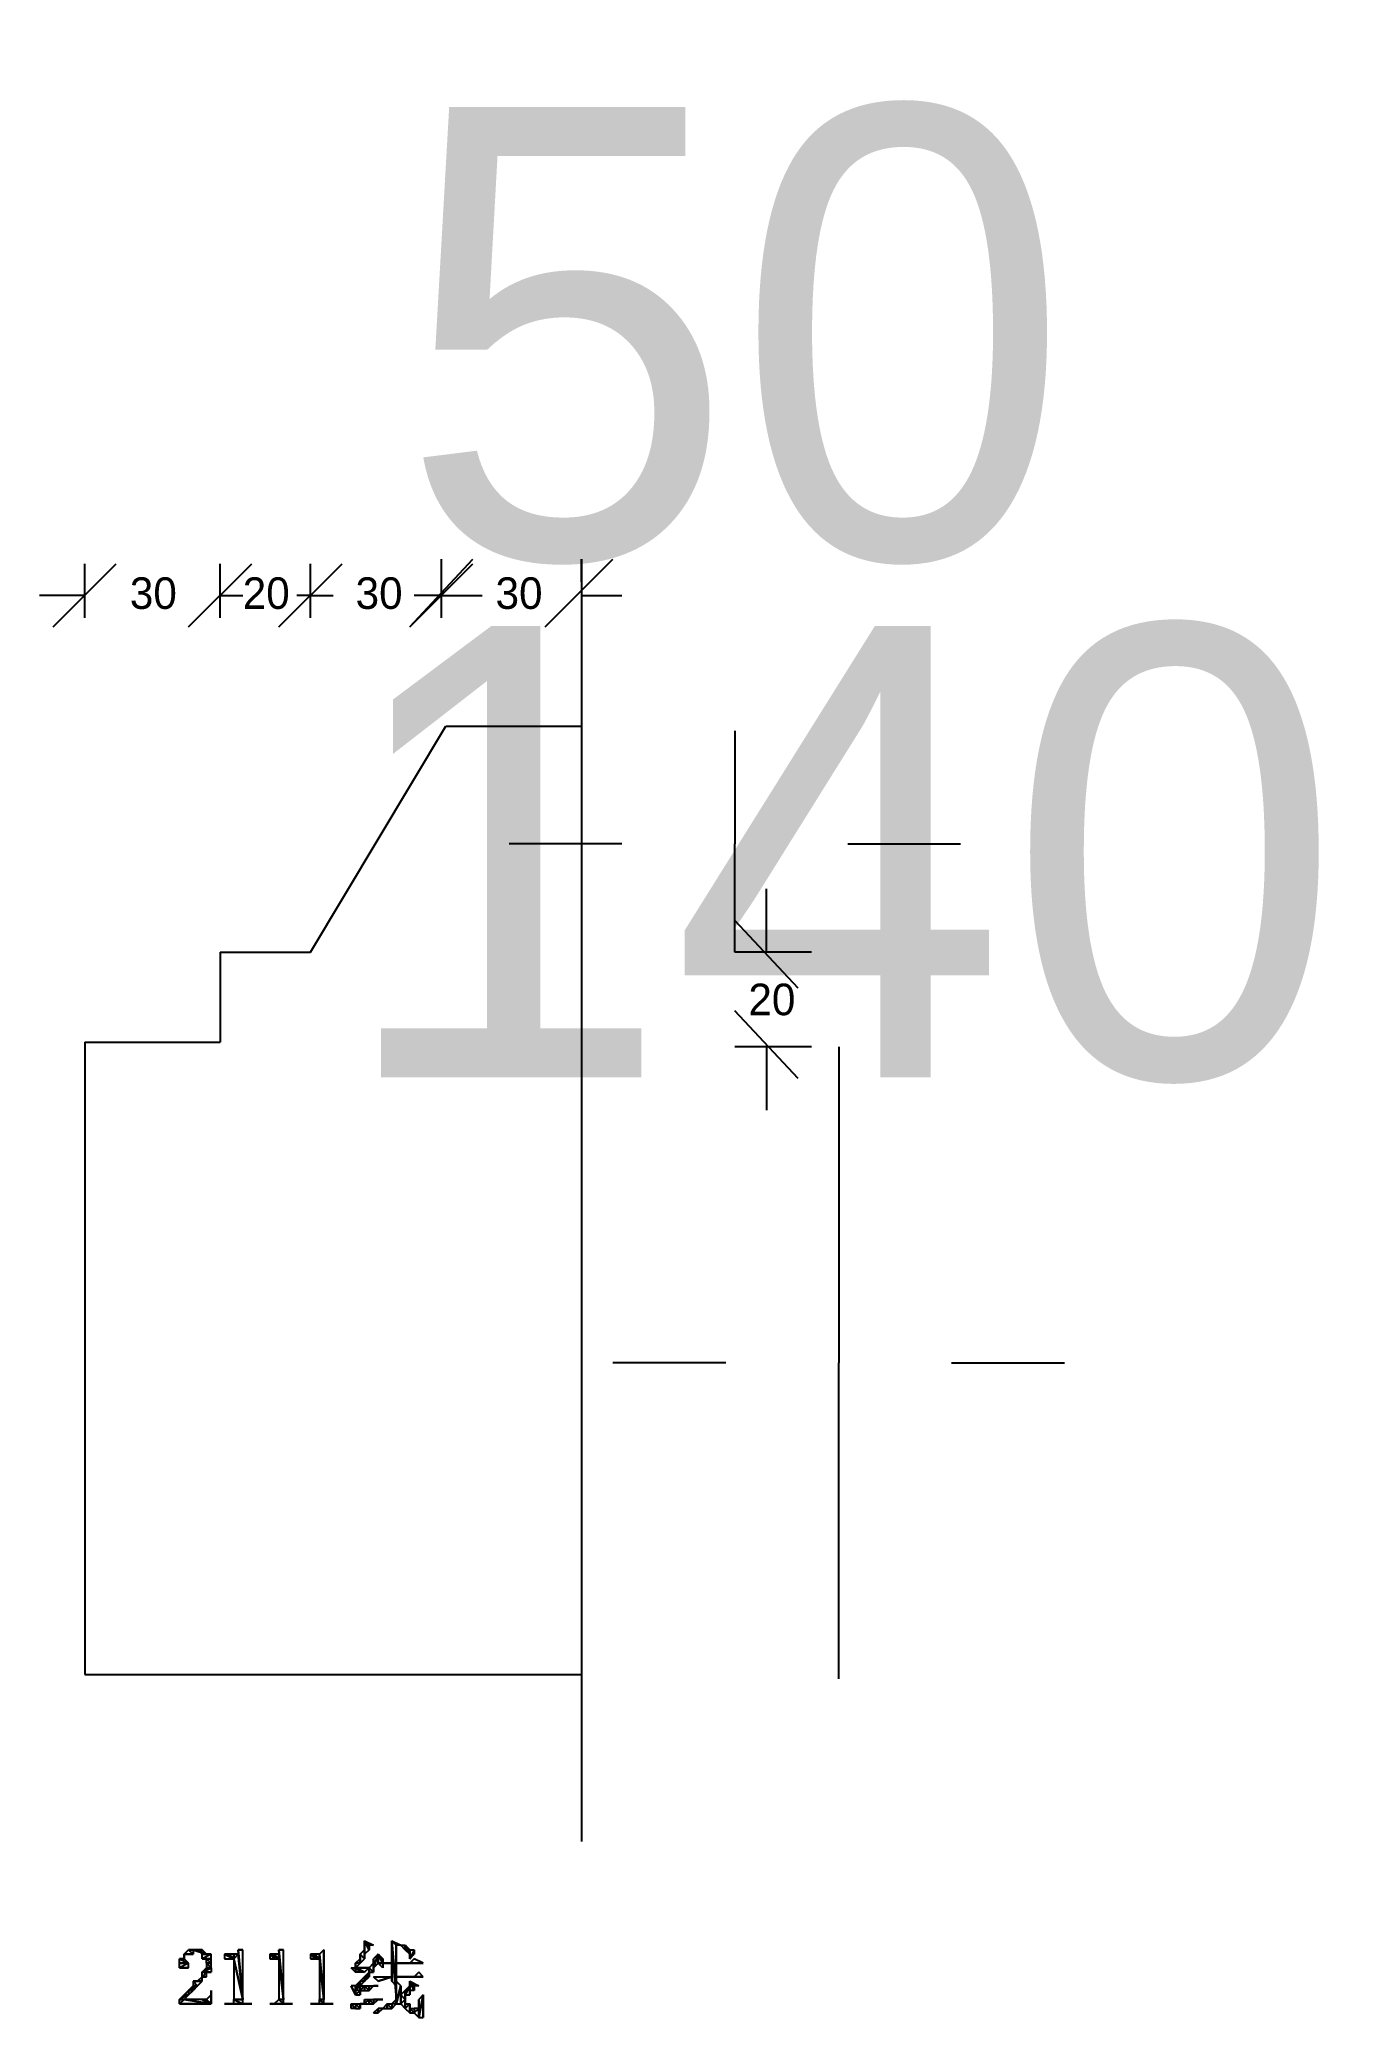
# Model space of a CAD drawing. Header units: metres. Extents: x 5.52 to 8.43, y 4.93 to 9.31.
import ezdxf

# ---------------------------------------------------------------- set-up
doc = ezdxf.new("R2010")
doc.units = ezdxf.units.M
doc.dimstyles.get("Standard").update_dxf_attribs({"dimtxt": 2.5, "dimasz": 2.5, "dimexe": 1.25, "dimexo": 0.625, "dimtad": 1, "dimcen": 2.5, "dimazin": 3, "dimtfac": 1, "dimtmove": 0, "dimatfit": 3})

# ---------------------------------------------------------------- blocks, each defined once
blk = doc.blocks.new('*D1')
for p, q in [((7.06, 7.78), (7.06, 7.53)), ((6.81, 7.53), (6.56, 7.53)), ((7.06, 7.29), (7.06, 7.53)), ((7.06, 7.53), (7.06, 7.53)), ((7.31, 7.53), (7.56, 7.53))]:
    blk.add_line(p, q)
at = {"layer": 'Defpoints'}
for p in [(7.06, 7.78), (7.06, 7.53), (7.06, 7.29)]:
    blk.add_point(p, dxfattribs=at)
at = {"insert": (7.06, 8.655), "char_height": 1, "attachment_point": 5}
blk.add_mtext('50', dxfattribs=at)
blk = doc.blocks.new('*D2')
for p, q in [((7.29, 7.08), (7.29, 6.38)), ((7.04, 6.38), (6.79, 6.38)), ((7.29, 5.68), (7.29, 6.38)), ((7.29, 6.38), (7.29, 6.38)), ((7.54, 6.38), (7.79, 6.38))]:
    blk.add_line(p, q)
at = {"layer": 'Defpoints'}
for p in [(7.29, 7.08), (7.29, 6.38), (7.29, 5.68)]:
    blk.add_point(p, dxfattribs=at)
at = {"insert": (7.29, 7.505), "char_height": 1, "attachment_point": 5}
blk.add_mtext('140', dxfattribs=at)

msp = doc.modelspace()

# ---------------------------------------------------------------- linework, layer by layer
for p, q in [((5.55, 8.01), (5.69, 8.15)), ((5.62, 8.03), (5.62, 8.15)), ((5.85, 8.01), (5.99, 8.15)), ((5.85, 8.01), (5.99, 8.15)), ((5.92, 8.03), (5.92, 8.15)), ((5.92, 8.03), (5.92, 8.15)), ((6.05, 8.01), (6.19, 8.15)), ((6.05, 8.01), (6.19, 8.15)), ((6.12, 8.03), (6.12, 8.15)), ((6.12, 8.03), (6.12, 8.15)), ((6.34, 8.01), (6.48, 8.16)), ((6.34, 8.01), (6.48, 8.15)), ((6.41, 8.11), (6.41, 8.16)), ((6.41, 8.03), (6.41, 8.15)), ((6.64, 8.01), (6.79, 8.16)), ((6.72, 8.16), (6.72, 5.32)), ((6.72, 8.11), (6.72, 8.16)), ((5.62, 8.08), (5.52, 8.08)), ((5.92, 8.08), (5.97, 8.08)), ((6.12, 8.08), (6.09, 8.08)), ((6.12, 8.08), (6.17, 8.08)), ((6.41, 8.08), (6.35, 8.08)), ((6.41, 8.08), (6.5, 8.08)), ((6.72, 8.08), (6.81, 8.08)), ((6.12, 7.29), (6.42, 7.79)), ((6.42, 7.79), (6.72, 7.79)), ((7.13, 7.29), (7.13, 7.43)), ((7.2, 7.21), (7.06, 7.36)), ((5.92, 7.29), (6.12, 7.29)), ((5.92, 7.29), (5.92, 7.09)), ((7.23, 7.29), (7.06, 7.29)), ((7.2, 7.01), (7.06, 7.16)), ((5.62, 7.09), (5.92, 7.09)), ((5.62, 7.09), (5.62, 5.69)), ((7.23, 7.08), (7.06, 7.08)), ((7.13, 7.08), (7.13, 6.94)), ((5.62, 5.69), (6.72, 5.69)), ((6.24, 5.1), (6.24, 5.09)), ((6.24, 5.07), (6.24, 5.1)), ((6.24, 5.07), (6.24, 5.1)), ((6.24, 5.1), (6.24, 5.07)), ((6.24, 5.07), (6.24, 5.1)), ((6.24, 5.1), (6.24, 5.07)), ((6.24, 5.07), (6.24, 5.1)), ((6.24, 5.1), (6.25, 5.08)), ((6.25, 5.08), (6.24, 5.1)), ((6.24, 5.1), (6.25, 5.09)), ((6.25, 5.09), (6.24, 5.1)), ((6.24, 5.1), (6.26, 5.09)), ((6.24, 5.09), (6.24, 5.08)), ((6.24, 5.06), (6.24, 5.09)), ((6.24, 5.07), (6.24, 5.09)), ((6.24, 5.09), (6.24, 5.06)), ((6.24, 5.09), (6.24, 5.07)), ((6.24, 5.07), (6.24, 5.09)), ((6.24, 5.09), (6.24, 5.09)), ((6.24, 5.09), (6.24, 5.07)), ((6.25, 5.09), (6.25, 5.08)), ((6.26, 5.09), (6.25, 5.09)), ((6.3, 5.09), (6.3, 5.1)), ((6.3, 5.1), (6.31, 4.98)), ((6.31, 4.98), (6.3, 5.1)), ((6.3, 5.1), (6.31, 5.09)), ((6.3, 5.1), (6.31, 5.09)), ((6.31, 5.09), (6.3, 5.1)), ((6.31, 5.09), (6.3, 5.1)), ((6.3, 5.1), (6.32, 5.09)), ((6.3, 5.08), (6.3, 5.09)), ((6.3, 5.09), (6.31, 5)), ((6.31, 5), (6.3, 5.09)), ((6.3, 5.09), (6.31, 4.99)), ((6.31, 4.99), (6.3, 5.09)), ((6.3, 5.09), (6.3, 5.09)), ((6.3, 5.09), (6.31, 4.99)), ((6.31, 4.99), (6.3, 5.09)), ((6.3, 5.09), (6.31, 4.98)), ((6.31, 4.98), (6.3, 5.09)), ((6.31, 5.09), (6.31, 4.98)), ((6.31, 5.09), (6.31, 5.09)), ((6.31, 5.08), (6.31, 5.09)), ((6.31, 5.09), (6.31, 4.98)), ((6.32, 5.09), (6.31, 5.09)), ((6.33, 5.08), (6.32, 5.09)), ((6.32, 5.09), (6.32, 5.09)), ((6.32, 5.09), (6.33, 5.08)), ((6.33, 5.08), (6.32, 5.09)), ((6.32, 5.09), (6.33, 5.09)), ((6.33, 5.09), (6.33, 5.08)), ((6.33, 5.08), (6.33, 5.09)), ((6.33, 5.09), (6.33, 5.08)), ((6.33, 5.08), (6.33, 5.09)), ((6.33, 5.09), (6.34, 5.07)), ((6.34, 5.07), (6.33, 5.09)), ((6.33, 5.09), (6.34, 5.07)), ((6.34, 5.07), (6.33, 5.09)), ((6.33, 5.09), (6.34, 5.08)), ((5.83, 5.06), (5.85, 5.05)), ((5.83, 5.05), (5.83, 5.06)), ((5.84, 5.06), (5.83, 5.06)), ((5.83, 5.06), (5.85, 5.05)), ((5.84, 5.06), (5.83, 5.06)), ((5.83, 5.06), (5.84, 5.06)), ((5.85, 5.05), (5.83, 5.04)), ((5.83, 5.05), (5.85, 5.05)), ((5.85, 5.05), (5.83, 5.04)), ((5.83, 5.04), (5.83, 5.05)), ((5.83, 5.05), (5.83, 5.05)), ((5.83, 5.05), (5.85, 5.05)), ((5.85, 5.05), (5.83, 5.05)), ((5.85, 5.05), (5.83, 5.05)), ((5.83, 5.05), (5.85, 5.05)), ((5.85, 5.05), (5.83, 5.05)), ((5.83, 5.05), (5.85, 5.05)), ((5.85, 5.05), (5.83, 5.05)), ((5.83, 5.04), (5.85, 5.04)), ((5.84, 5.04), (5.83, 5.04)), ((5.83, 5.04), (5.85, 5.04)), ((5.84, 5.07), (5.85, 5.08)), ((5.84, 5.07), (5.84, 5.06)), ((5.84, 5.06), (5.84, 5.07)), ((5.84, 5.07), (5.84, 5.07)), ((5.84, 5.07), (5.84, 5.06)), ((5.84, 5.06), (5.84, 5.07)), ((5.85, 5.07), (5.84, 5.07)), ((5.84, 5.07), (5.84, 5.07)), ((5.84, 5.07), (5.85, 5.07)), ((5.85, 5.07), (5.84, 5.07)), ((5.84, 5.07), (5.85, 5.07)), ((5.84, 5.07), (5.85, 5.07)), ((5.85, 5.07), (5.84, 5.07)), ((5.84, 5.07), (5.84, 5.07)), ((5.86, 5.07), (5.84, 5.07)), ((5.84, 5.07), (5.85, 5.07)), ((5.86, 5.07), (5.84, 5.07)), ((5.85, 5.05), (5.84, 5.06)), ((5.84, 5.06), (5.84, 5.06)), ((5.84, 5.06), (5.84, 5.06)), ((5.85, 5.04), (5.84, 5.04)), ((5.85, 5.08), (5.86, 5.08)), ((5.86, 5.07), (5.85, 5.08)), ((5.85, 5.08), (5.86, 5.07)), ((5.88, 5.08), (5.85, 5.08)), ((5.85, 5.08), (5.86, 5.08)), ((5.88, 5.08), (5.85, 5.08)), ((5.85, 5.08), (5.86, 5.08)), ((5.85, 5.07), (5.85, 5.07)), ((5.85, 5.07), (5.86, 5.07)), ((5.85, 5.04), (5.85, 5.05)), ((5.85, 5.05), (5.85, 5.05)), ((5.85, 5.05), (5.85, 5.05)), ((5.86, 5.08), (5.87, 5.08)), ((5.89, 5.07), (5.86, 5.08)), ((5.86, 5.08), (5.86, 5.07)), ((5.86, 5.08), (5.88, 5.08)), ((5.88, 5.08), (5.86, 5.08)), ((5.86, 5.08), (5.89, 5.07)), ((5.86, 5.08), (5.88, 5.08)), ((5.88, 5.08), (5.86, 5.08)), ((5.86, 5.08), (5.88, 5.08)), ((5.86, 5.08), (5.88, 5.08)), ((5.88, 5.08), (5.86, 5.08)), ((5.86, 5.08), (5.86, 5.08)), ((5.87, 5.08), (5.86, 5.08)), ((5.86, 5.08), (5.88, 5.08)), ((5.87, 5.08), (5.89, 5.07)), ((5.88, 5.07), (5.87, 5.08)), ((5.87, 5.08), (5.89, 5.07)), ((5.88, 5.08), (5.87, 5.08)), ((5.89, 5.07), (5.88, 5.08)), ((5.88, 5.08), (5.88, 5.08)), ((5.9, 5.07), (5.88, 5.06)), ((5.88, 5.07), (5.9, 5.07)), ((5.9, 5.07), (5.88, 5.06)), ((5.88, 5.06), (5.88, 5.07)), ((5.89, 5.07), (5.88, 5.07)), ((5.88, 5.07), (5.9, 5.07)), ((5.88, 5.07), (5.89, 5.07)), ((5.89, 5.07), (5.88, 5.07)), ((5.88, 5.07), (5.88, 5.07)), ((5.89, 5.07), (5.88, 5.07)), ((5.88, 5.07), (5.89, 5.07)), ((5.89, 5.07), (5.88, 5.07)), ((5.88, 5.06), (5.9, 5.06)), ((5.89, 5.06), (5.88, 5.06)), ((5.88, 5.06), (5.9, 5.06)), ((5.88, 5.03), (5.9, 5.04)), ((5.9, 5.04), (5.88, 5.03)), ((5.88, 5.03), (5.89, 5.04)), ((5.9, 5.07), (5.89, 5.07)), ((5.89, 5.07), (5.89, 5.07)), ((5.89, 5.06), (5.9, 5.05)), ((5.89, 5.05), (5.89, 5.06)), ((5.9, 5.06), (5.89, 5.06)), ((5.89, 5.06), (5.9, 5.05)), ((5.9, 5.06), (5.89, 5.06)), ((5.89, 5.05), (5.89, 5.04)), ((5.9, 5.04), (5.89, 5.05)), ((5.9, 5.05), (5.89, 5.05)), ((5.89, 5.05), (5.9, 5.04)), ((5.9, 5.05), (5.89, 5.05)), ((5.89, 5.05), (5.9, 5.05)), ((5.9, 5.05), (5.89, 5.05)), ((5.89, 5.04), (5.9, 5.04)), ((5.9, 5.04), (5.89, 5.04)), ((5.89, 5.04), (5.9, 5.04)), ((5.89, 5.04), (5.9, 5.04)), ((5.9, 5.04), (5.89, 5.04)), ((5.89, 5.04), (5.89, 5.04)), ((5.89, 5.04), (5.9, 5.04)), ((5.9, 5.06), (5.9, 5.07)), ((5.9, 5.05), (5.9, 5.06)), ((5.9, 5.04), (5.9, 5.05)), ((5.9, 5.05), (5.9, 5.05)), ((5.9, 5.04), (5.9, 5.03)), ((5.9, 5.04), (5.9, 5.04)), ((5.93, 5.07), (5.93, 5.06)), ((5.95, 5.06), (5.93, 5.07)), ((5.93, 5.07), (5.95, 5.06)), ((5.95, 5.06), (5.93, 5.07)), ((5.93, 5.07), (5.93, 5.07)), ((5.93, 5.07), (5.94, 5.07)), ((5.94, 5.07), (5.93, 5.07)), ((5.94, 5.07), (5.93, 5.07)), ((5.93, 5.07), (5.95, 5.06)), ((5.93, 5.06), (5.95, 5.06)), ((5.95, 5.06), (5.94, 5.07)), ((5.95, 5.07), (5.94, 5.07)), ((5.94, 5.07), (5.95, 5.06)), ((5.95, 5.06), (5.95, 5.07)), ((5.96, 5.07), (5.95, 5.07)), ((5.95, 5.07), (5.95, 5.06)), ((5.95, 5.06), (5.96, 5.07)), ((5.96, 5.07), (5.95, 5.06)), ((5.95, 5.06), (5.96, 5.07)), ((5.96, 5.07), (5.95, 5.06)), ((5.95, 5.06), (5.95, 4.97)), ((5.97, 4.97), (5.95, 5.06)), ((5.95, 5.06), (5.95, 5.06)), ((5.95, 5.06), (5.95, 5.06)), ((5.95, 5.06), (5.97, 4.97)), ((5.96, 5.08), (5.96, 5.07)), ((5.97, 4.97), (5.96, 5.08)), ((5.97, 5.08), (5.96, 5.08)), ((5.96, 5.08), (5.97, 4.97)), ((5.96, 5.08), (5.97, 5.08)), ((5.97, 5.08), (5.96, 5.08)), ((5.96, 5.08), (5.96, 5.08)), ((5.97, 4.97), (5.96, 5.07)), ((5.96, 5.07), (5.97, 4.97)), ((5.97, 4.97), (5.97, 5.08)), ((6.03, 5.07), (6.03, 5.06)), ((6.04, 5.06), (6.03, 5.07)), ((6.03, 5.07), (6.04, 5.06)), ((6.05, 5.06), (6.03, 5.07)), ((6.03, 5.07), (6.03, 5.07)), ((6.03, 5.07), (6.03, 5.07)), ((6.03, 5.07), (6.03, 5.07)), ((6.03, 5.07), (6.03, 5.07)), ((6.03, 5.07), (6.05, 5.06)), ((6.05, 5.06), (6.03, 5.07)), ((6.04, 5.07), (6.03, 5.07)), ((6.03, 5.07), (6.05, 5.06)), ((6.03, 5.06), (6.04, 5.06)), ((6.05, 5.06), (6.04, 5.07)), ((6.05, 5.07), (6.04, 5.07)), ((6.04, 5.07), (6.05, 5.06)), ((6.04, 5.06), (6.05, 5.06)), ((6.05, 5.08), (6.05, 5.07)), ((6.06, 4.97), (6.05, 5.08)), ((6.06, 5.08), (6.05, 5.08)), ((6.05, 5.08), (6.06, 4.97)), ((6.05, 5.08), (6.06, 5.08)), ((6.06, 5.08), (6.05, 5.08)), ((6.05, 5.06), (6.05, 5.07)), ((6.05, 5.07), (6.05, 5.06)), ((6.05, 5.06), (6.05, 5.07)), ((6.05, 5.07), (6.05, 5.06)), ((6.06, 4.97), (6.05, 5.07)), ((6.05, 5.07), (6.06, 4.97)), ((6.05, 5.06), (6.05, 4.97)), ((6.06, 4.97), (6.05, 5.06)), ((6.05, 5.06), (6.05, 5.06)), ((6.05, 5.06), (6.06, 4.97)), ((6.06, 4.97), (6.06, 5.08)), ((6.06, 5.08), (6.06, 5.08)), ((6.12, 5.07), (6.12, 5.06)), ((6.13, 5.06), (6.12, 5.07)), ((6.12, 5.07), (6.13, 5.06)), ((6.14, 5.06), (6.12, 5.07)), ((6.12, 5.07), (6.12, 5.07)), ((6.12, 5.07), (6.13, 5.07)), ((6.13, 5.07), (6.12, 5.07)), ((6.13, 5.07), (6.12, 5.07)), ((6.12, 5.07), (6.14, 5.06)), ((6.12, 5.06), (6.13, 5.06)), ((6.14, 5.06), (6.13, 5.07)), ((6.13, 5.07), (6.13, 5.07)), ((6.13, 5.07), (6.14, 5.06)), ((6.14, 5.06), (6.13, 5.07)), ((6.14, 5.07), (6.13, 5.07)), ((6.13, 5.07), (6.14, 5.06)), ((6.13, 5.06), (6.14, 5.06)), ((6.15, 5.08), (6.14, 5.07)), ((6.14, 5.06), (6.14, 5.07)), ((6.14, 5.07), (6.14, 5.06)), ((6.14, 5.06), (6.14, 5.07)), ((6.14, 5.07), (6.14, 5.06)), ((6.15, 4.97), (6.14, 5.07)), ((6.14, 5.07), (6.15, 4.97)), ((6.14, 5.06), (6.14, 4.97)), ((6.15, 4.97), (6.14, 5.06)), ((6.14, 5.06), (6.14, 5.06)), ((6.14, 5.06), (6.15, 4.97)), ((6.15, 4.97), (6.15, 5.08)), ((6.15, 5.08), (6.15, 5.08)), ((6.15, 5.08), (6.15, 4.97)), ((6.15, 4.97), (6.15, 5.08)), ((6.15, 5.08), (6.15, 5.08)), ((6.15, 5.08), (6.15, 5.08)), ((6.15, 5.08), (6.15, 5.08)), ((6.22, 5.03), (6.21, 5.04)), ((6.21, 5.04), (6.21, 5.04)), ((6.21, 5.04), (6.22, 5.03)), ((6.22, 5.03), (6.21, 5.04)), ((6.21, 5.04), (6.21, 5.04)), ((6.21, 5.04), (6.22, 5.03)), ((6.22, 5.03), (6.21, 5.04)), ((6.21, 5.04), (6.22, 5.04)), ((6.22, 5.05), (6.23, 5.06)), ((6.22, 5.05), (6.22, 5.04)), ((6.22, 5.04), (6.22, 5.05)), ((6.23, 5.05), (6.22, 5.05)), ((6.22, 5.05), (6.22, 5.04)), ((6.22, 5.04), (6.23, 5.05)), ((6.23, 5.05), (6.22, 5.05)), ((6.22, 5.04), (6.22, 5.03)), ((6.22, 5.04), (6.22, 5.04)), ((6.22, 5.04), (6.22, 5.03)), ((6.22, 5.03), (6.22, 5.04)), ((6.22, 5.04), (6.22, 5.04)), ((6.22, 5.04), (6.22, 5.04)), ((6.22, 5.04), (6.22, 5.04)), ((6.22, 5.03), (6.22, 5.04)), ((6.22, 5.04), (6.22, 5.03)), ((6.22, 5.04), (6.22, 5.04)), ((6.22, 5.03), (6.22, 5.04)), ((6.22, 5.04), (6.23, 5.03)), ((6.23, 5.03), (6.22, 5.04)), ((6.22, 5.04), (6.23, 5.03)), ((6.23, 5.03), (6.22, 5.04)), ((6.22, 5.04), (6.24, 5.03)), ((6.24, 5.03), (6.22, 5.04)), ((6.22, 5.04), (6.25, 5.04)), ((6.25, 5.04), (6.22, 5.04)), ((6.22, 5.04), (6.25, 5.04)), ((6.25, 5.04), (6.22, 5.04)), ((6.22, 5.04), (6.25, 5.04)), ((6.23, 5.07), (6.24, 5.08)), ((6.23, 5.07), (6.23, 5.05)), ((6.23, 5.06), (6.23, 5.07)), ((6.24, 5.06), (6.23, 5.07)), ((6.23, 5.07), (6.23, 5.05)), ((6.24, 5.06), (6.23, 5.07)), ((6.23, 5.06), (6.23, 5.05)), ((6.23, 5.05), (6.23, 5.06)), ((6.23, 5.06), (6.23, 5.05)), ((6.23, 5.05), (6.23, 5.06)), ((6.23, 5.05), (6.24, 5.06)), ((6.23, 5.05), (6.23, 5.05)), ((6.24, 5.08), (6.24, 5.06)), ((6.24, 5.08), (6.24, 5.06)), ((6.25, 5.08), (6.24, 5.07)), ((6.24, 5.06), (6.24, 5.07)), ((6.24, 5.07), (6.24, 5.07)), ((6.24, 5.07), (6.24, 5.07)), ((6.25, 5.04), (6.24, 5.03)), ((6.25, 5.04), (6.26, 5.05)), ((6.25, 5.04), (6.25, 5.02)), ((6.25, 5.03), (6.25, 5.04)), ((6.25, 5.04), (6.25, 5.04)), ((6.25, 5.03), (6.25, 5.04)), ((6.25, 5.04), (6.25, 5.02)), ((6.25, 5.04), (6.25, 5.03)), ((6.25, 5.03), (6.25, 5.04)), ((6.25, 5.04), (6.25, 5.04)), ((6.25, 5.04), (6.25, 5.04)), ((6.26, 5.03), (6.25, 5.04)), ((6.25, 5.04), (6.25, 5.03)), ((6.26, 5.03), (6.25, 5.04)), ((6.27, 5.07), (6.26, 5.06)), ((6.26, 5.04), (6.27, 5.07)), ((6.27, 5.07), (6.26, 5.04)), ((6.26, 5.06), (6.26, 5.04)), ((6.26, 5.05), (6.26, 5.06)), ((6.26, 5.06), (6.26, 5.04)), ((6.26, 5.05), (6.26, 5.03)), ((6.26, 5.04), (6.26, 5.05)), ((6.26, 5.05), (6.26, 5.03)), ((6.26, 5.05), (6.26, 5.04)), ((6.26, 5.04), (6.26, 5.05)), ((6.26, 5.05), (6.26, 5.05)), ((6.26, 5.04), (6.26, 5.05)), ((6.26, 5.05), (6.26, 5.04)), ((6.26, 5.04), (6.26, 5.05)), ((6.26, 5.04), (6.27, 5.05)), ((6.26, 5.03), (6.26, 5.04)), ((6.26, 5.04), (6.26, 5.04)), ((6.27, 5.05), (6.27, 5.07)), ((6.27, 5.05), (6.27, 5.07)), ((6.27, 5.07), (6.27, 5.05)), ((6.27, 5.05), (6.27, 5.07)), ((6.27, 5.07), (6.28, 5.05)), ((6.28, 5.05), (6.27, 5.07)), ((6.27, 5.07), (6.28, 5.06)), ((6.28, 5.04), (6.27, 5.05)), ((6.27, 5.05), (6.28, 5.05)), ((6.28, 5.05), (6.27, 5.05)), ((6.27, 5.05), (6.3, 5.05)), ((6.27, 5.05), (6.27, 5.05)), ((6.28, 5.05), (6.27, 5.05)), ((6.28, 5.06), (6.28, 5.05)), ((6.28, 5.05), (6.28, 5.04)), ((6.3, 5.05), (6.28, 5.05)), ((6.3, 5.05), (6.28, 5.05)), ((6.28, 5.05), (6.3, 5.05)), ((6.3, 5.07), (6.3, 5.08)), ((6.3, 5.08), (6.3, 5.01)), ((6.3, 5.01), (6.3, 5.08)), ((6.3, 5.08), (6.31, 5)), ((6.31, 5), (6.3, 5.08)), ((6.3, 5.06), (6.3, 5.07)), ((6.3, 5.07), (6.3, 5.03)), ((6.3, 5.03), (6.3, 5.07)), ((6.3, 5.07), (6.3, 5.02)), ((6.3, 5.02), (6.3, 5.07)), ((6.3, 5.07), (6.3, 5.02)), ((6.3, 5.02), (6.3, 5.07)), ((6.3, 5.07), (6.3, 5.01)), ((6.3, 5.01), (6.3, 5.07)), ((6.3, 5.05), (6.3, 5.06)), ((6.3, 5.06), (6.3, 5.04)), ((6.3, 5.04), (6.3, 5.06)), ((6.3, 5.06), (6.3, 5.03)), ((6.3, 5.03), (6.3, 5.06)), ((6.3, 5.05), (6.3, 5.05)), ((6.3, 5.04), (6.3, 5.05)), ((6.3, 5.05), (6.3, 5.05)), ((6.3, 5.05), (6.3, 5.04)), ((6.3, 5.04), (6.3, 5.05)), ((6.3, 5.05), (6.3, 5.05)), ((6.3, 5.05), (6.3, 5.04)), ((6.3, 5.04), (6.3, 5.05)), ((6.3, 5.03), (6.3, 5.04)), ((6.31, 4.98), (6.31, 5.08)), ((6.31, 5.08), (6.31, 5.08)), ((6.31, 5.08), (6.31, 4.98)), ((6.31, 4.98), (6.31, 5.08)), ((6.31, 5.07), (6.31, 5.08)), ((6.31, 5.08), (6.31, 4.98)), ((6.31, 4.98), (6.31, 5.07)), ((6.31, 4.98), (6.31, 5.07)), ((6.31, 5.07), (6.31, 4.98)), ((6.31, 4.98), (6.31, 5.07)), ((6.31, 5.07), (6.31, 5.06)), ((6.31, 5.06), (6.31, 4.98)), ((6.31, 5.05), (6.31, 5.06)), ((6.31, 5.06), (6.31, 4.98)), ((6.31, 5.06), (6.31, 5.05)), ((6.31, 5.05), (6.31, 5.06)), ((6.31, 5.05), (6.31, 5.06)), ((6.31, 5.06), (6.31, 5.05)), ((6.31, 4.98), (6.31, 5.05)), ((6.31, 5.05), (6.31, 5.05)), ((6.31, 5.05), (6.31, 5.05)), ((6.31, 5.04), (6.31, 5.05)), ((6.31, 5.05), (6.31, 4.98)), ((6.34, 5.05), (6.31, 5.05)), ((6.31, 5.05), (6.31, 5.05)), ((6.31, 5.05), (6.34, 5.05)), ((6.34, 5.05), (6.31, 5.05)), ((6.31, 5.05), (6.37, 5.05)), ((6.31, 4.98), (6.31, 5.04)), ((6.31, 5.04), (6.31, 5.04)), ((6.31, 5.04), (6.31, 4.98)), ((6.31, 4.98), (6.31, 5.04)), ((6.31, 4.97), (6.31, 5.04)), ((6.31, 5.04), (6.31, 4.98)), ((6.31, 4.97), (6.31, 5.04)), ((6.31, 5.04), (6.31, 5.03)), ((6.33, 5.08), (6.33, 5.08)), ((6.34, 5.07), (6.33, 5.08)), ((6.34, 5.08), (6.34, 5.07)), ((6.34, 5.06), (6.34, 5.08)), ((6.34, 5.08), (6.34, 5.07)), ((6.35, 5.08), (6.34, 5.06)), ((6.34, 5.06), (6.34, 5.08)), ((6.34, 5.08), (6.35, 5.08)), ((6.35, 5.08), (6.34, 5.06)), ((6.34, 5.07), (6.34, 5.07)), ((6.34, 5.07), (6.34, 5.06)), ((6.34, 5.06), (6.35, 5.07)), ((6.35, 5.06), (6.34, 5.05)), ((6.34, 5.05), (6.37, 5.05)), ((6.37, 5.05), (6.34, 5.05)), ((6.35, 5.07), (6.35, 5.08)), ((6.35, 5.08), (6.35, 5.07)), ((6.35, 5.07), (6.35, 5.08)), ((6.35, 5.08), (6.35, 5.08)), ((6.35, 5.07), (6.35, 5.08)), ((6.35, 5.08), (6.35, 5.07)), ((6.35, 5.07), (6.35, 5.07)), ((6.37, 5.05), (6.35, 5.06)), ((5.85, 4.99), (5.87, 5)), ((5.87, 5), (5.85, 4.99)), ((5.85, 4.99), (5.86, 5)), ((5.86, 5.01), (5.86, 5)), ((5.87, 5), (5.86, 5.01)), ((5.88, 5.01), (5.86, 5.01)), ((5.86, 5.01), (5.87, 5)), ((5.88, 5.01), (5.86, 5.01)), ((5.86, 5.01), (5.87, 5.01)), ((5.87, 5), (5.86, 4.99)), ((5.86, 5), (5.87, 5)), ((5.87, 5), (5.86, 5)), ((5.86, 5), (5.87, 5)), ((5.86, 5), (5.87, 5)), ((5.87, 5), (5.86, 5)), ((5.86, 5), (5.86, 5)), ((5.86, 5), (5.87, 5)), ((5.88, 5.02), (5.87, 5.01)), ((5.88, 5.02), (5.87, 5.01)), ((5.87, 5.01), (5.88, 5.02)), ((5.87, 5), (5.88, 5.01)), ((5.87, 5.01), (5.88, 5.01)), ((5.87, 5.01), (5.88, 5.01)), ((5.87, 5), (5.87, 5)), ((5.89, 5.03), (5.88, 5.02)), ((5.88, 5.03), (5.89, 5.03)), ((5.89, 5.03), (5.88, 5.02)), ((5.88, 5.02), (5.88, 5.03)), ((5.9, 5.03), (5.88, 5.03)), ((5.88, 5.03), (5.89, 5.03)), ((5.9, 5.03), (5.88, 5.03)), ((5.88, 5.01), (5.88, 5.02)), ((5.88, 5.02), (5.88, 5.02)), ((5.89, 5.02), (5.88, 5.02)), ((5.88, 5.02), (5.88, 5.02)), ((5.88, 5.02), (5.89, 5.02)), ((5.88, 5.02), (5.89, 5.02)), ((5.89, 5.02), (5.88, 5.02)), ((5.88, 5.02), (5.88, 5.02)), ((5.88, 5.02), (5.89, 5.02)), ((5.89, 5.02), (5.89, 5.03)), ((5.89, 5.03), (5.9, 5.03)), ((6.22, 5), (6.21, 5)), ((6.21, 5), (6.22, 4.98)), ((6.22, 4.98), (6.21, 5)), ((6.21, 5), (6.21, 5)), ((6.21, 5), (6.22, 4.98)), ((6.22, 5.03), (6.22, 5.03)), ((6.23, 5.03), (6.22, 5.03)), ((6.23, 5.01), (6.22, 4.99)), ((6.22, 5), (6.23, 5.01)), ((6.23, 5.01), (6.22, 4.99)), ((6.22, 4.98), (6.22, 5)), ((6.22, 5), (6.22, 4.98)), ((6.22, 4.98), (6.22, 5)), ((6.22, 5), (6.22, 5)), ((6.22, 4.99), (6.22, 5)), ((6.22, 5), (6.22, 4.98)), ((6.22, 5), (6.22, 4.99)), ((6.22, 4.99), (6.22, 5)), ((6.22, 4.99), (6.22, 5)), ((6.22, 4.99), (6.23, 5)), ((6.23, 5.03), (6.23, 5.03)), ((6.24, 5.03), (6.23, 5.03)), ((6.23, 5.01), (6.24, 5.02)), ((6.23, 5), (6.23, 5.01)), ((6.23, 5.01), (6.23, 5)), ((6.23, 5), (6.23, 5.01)), ((6.23, 5.01), (6.23, 5.01)), ((6.24, 5.01), (6.23, 5.01)), ((6.23, 5.01), (6.23, 5)), ((6.23, 5), (6.24, 5.01)), ((6.24, 5.01), (6.23, 5.01)), ((6.23, 5), (6.23, 4.98)), ((6.23, 4.99), (6.23, 5)), ((6.23, 4.99), (6.23, 5)), ((6.23, 5), (6.23, 4.98)), ((6.24, 5), (6.23, 4.99)), ((6.23, 4.99), (6.23, 5)), ((6.23, 5), (6.24, 5)), ((6.24, 5), (6.23, 4.99)), ((6.25, 5.03), (6.24, 5.01)), ((6.24, 5.02), (6.25, 5.03)), ((6.25, 5.03), (6.24, 5.01)), ((6.24, 5.02), (6.24, 5.01)), ((6.24, 5.02), (6.24, 5.02)), ((6.24, 5.02), (6.24, 5.01)), ((6.24, 5.01), (6.24, 5.02)), ((6.24, 5.01), (6.24, 5.02)), ((6.24, 5.02), (6.24, 5.01)), ((6.24, 5.01), (6.24, 5.02)), ((6.24, 5.01), (6.25, 5.02)), ((6.24, 5.01), (6.24, 5.01)), ((6.24, 4.99), (6.24, 5)), ((6.24, 5), (6.24, 4.99)), ((6.24, 4.99), (6.24, 5)), ((6.24, 5), (6.24, 5)), ((6.25, 4.99), (6.24, 5)), ((6.24, 5), (6.24, 4.99)), ((6.25, 4.99), (6.24, 5)), ((6.24, 5), (6.25, 5)), ((6.25, 5.02), (6.25, 5.03)), ((6.25, 5.02), (6.25, 5.03)), ((6.25, 5.02), (6.25, 5.03)), ((6.25, 5.03), (6.26, 5.03)), ((6.25, 5), (6.25, 4.99)), ((6.25, 4.99), (6.25, 5)), ((6.25, 5), (6.25, 4.99)), ((6.26, 5), (6.25, 4.99)), ((6.25, 4.99), (6.25, 5)), ((6.25, 5), (6.26, 5)), ((6.26, 5), (6.25, 4.99)), ((6.25, 4.99), (6.26, 5)), ((6.27, 5.01), (6.26, 5.02)), ((6.26, 5.02), (6.27, 5.01)), ((6.27, 5.01), (6.26, 5.02)), ((6.26, 5.02), (6.3, 5.02)), ((6.26, 5), (6.26, 5)), ((6.27, 5), (6.26, 5)), ((6.26, 5), (6.26, 5)), ((6.26, 5), (6.27, 5)), ((6.27, 5), (6.26, 5)), ((6.26, 5), (6.27, 5)), ((6.26, 5), (6.27, 5)), ((6.27, 5), (6.26, 5)), ((6.3, 5.02), (6.27, 5.01)), ((6.3, 5.02), (6.27, 5.01)), ((6.27, 5.01), (6.3, 5.02)), ((6.27, 5.01), (6.27, 5.01)), ((6.27, 5), (6.27, 5)), ((6.27, 5), (6.27, 5)), ((6.3, 5.02), (6.3, 5.03)), ((6.3, 5.02), (6.3, 5.02)), ((6.3, 5.02), (6.3, 5.02)), ((6.3, 5.01), (6.3, 5.02)), ((6.3, 5.02), (6.3, 5.02)), ((6.3, 5.02), (6.3, 5.01)), ((6.3, 5.01), (6.3, 5.02)), ((6.31, 5), (6.3, 5.01)), ((6.31, 5.03), (6.31, 4.97)), ((6.31, 5.02), (6.31, 5.03)), ((6.31, 5.03), (6.31, 4.97)), ((6.31, 5.03), (6.31, 5.02)), ((6.31, 5.02), (6.31, 5.03)), ((6.31, 5.02), (6.31, 5.03)), ((6.31, 5.03), (6.31, 5.02)), ((6.31, 4.97), (6.31, 5.02)), ((6.31, 5.02), (6.31, 4.97)), ((6.31, 4.96), (6.31, 5.02)), ((6.31, 5.02), (6.31, 5.02)), ((6.31, 5.02), (6.31, 5.02)), ((6.31, 5.01), (6.31, 5.02)), ((6.31, 5.02), (6.31, 4.96)), ((6.35, 5.02), (6.31, 5.02)), ((6.31, 5.02), (6.31, 5.02)), ((6.31, 5.02), (6.35, 5.02)), ((6.35, 5.02), (6.31, 5.02)), ((6.31, 5.02), (6.37, 5.02)), ((6.31, 4.96), (6.31, 5.01)), ((6.32, 5), (6.31, 5.01)), ((6.31, 5.01), (6.31, 4.96)), ((6.31, 4.99), (6.31, 5)), ((6.31, 4.96), (6.32, 5)), ((6.32, 5), (6.31, 4.96)), ((6.31, 4.96), (6.32, 5)), ((6.32, 5), (6.31, 4.96)), ((6.32, 5), (6.32, 5)), ((6.32, 4.96), (6.32, 5)), ((6.32, 4.96), (6.32, 5)), ((6.32, 5), (6.32, 4.99)), ((6.34, 5), (6.33, 4.98)), ((6.33, 4.99), (6.34, 5)), ((6.34, 5), (6.33, 4.98)), ((6.34, 5.01), (6.34, 5)), ((6.34, 4.98), (6.34, 5.01)), ((6.34, 4.99), (6.34, 5.01)), ((6.34, 5.01), (6.34, 4.98)), ((6.34, 4.99), (6.34, 5.01)), ((6.34, 5.01), (6.35, 4.99)), ((6.35, 4.99), (6.34, 5.01)), ((6.34, 5.01), (6.35, 5)), ((6.35, 5), (6.34, 5.01)), ((6.34, 5.01), (6.36, 5)), ((6.34, 4.98), (6.34, 5)), ((6.34, 5), (6.34, 4.98)), ((6.34, 4.98), (6.34, 5)), ((6.34, 5), (6.34, 5)), ((6.34, 5), (6.34, 4.98)), ((6.36, 5.03), (6.35, 5.02)), ((6.35, 5.02), (6.37, 5.02)), ((6.37, 5.02), (6.35, 5.02)), ((6.35, 5), (6.35, 4.99)), ((6.36, 5), (6.35, 5)), ((6.37, 5.02), (6.36, 5.03)), ((5.85, 4.98), (5.83, 4.97)), ((5.85, 4.98), (5.83, 4.97)), ((5.83, 4.97), (5.84, 4.98)), ((5.84, 4.97), (5.83, 4.96)), ((5.83, 4.96), (5.84, 4.97)), ((5.84, 4.97), (5.83, 4.96)), ((5.84, 4.97), (5.83, 4.96)), ((5.83, 4.96), (5.84, 4.97)), ((5.83, 4.97), (5.84, 4.97)), ((5.84, 4.97), (5.83, 4.96)), ((5.83, 4.96), (5.83, 4.97)), ((5.83, 4.97), (5.84, 4.97)), ((5.83, 4.96), (5.83, 4.96)), ((5.83, 4.96), (5.9, 4.96)), ((5.9, 4.96), (5.83, 4.96)), ((5.83, 4.96), (5.9, 4.96)), ((5.84, 4.98), (5.85, 4.99)), ((5.84, 4.97), (5.85, 4.98)), ((5.84, 4.98), (5.85, 4.98)), ((5.84, 4.98), (5.84, 4.98)), ((5.84, 4.98), (5.85, 4.98)), ((5.85, 4.98), (5.84, 4.98)), ((5.85, 4.98), (5.84, 4.98)), ((5.84, 4.98), (5.85, 4.98)), ((5.85, 4.98), (5.84, 4.98)), ((5.9, 4.96), (5.84, 4.97)), ((5.84, 4.97), (5.84, 4.97)), ((5.88, 4.97), (5.84, 4.97)), ((5.84, 4.97), (5.9, 4.96)), ((5.84, 4.97), (5.84, 4.97)), ((5.85, 4.99), (5.85, 4.98)), ((5.86, 4.99), (5.85, 4.99)), ((5.85, 4.99), (5.85, 4.98)), ((5.85, 4.98), (5.86, 4.99)), ((5.85, 4.99), (5.86, 4.99)), ((5.86, 4.99), (5.85, 4.99)), ((5.85, 4.99), (5.85, 4.99)), ((5.86, 4.99), (5.85, 4.99)), ((5.85, 4.99), (5.86, 4.99)), ((5.86, 4.99), (5.85, 4.99)), ((5.85, 4.98), (5.85, 4.98)), ((5.86, 4.99), (5.86, 4.99)), ((5.9, 4.96), (5.88, 4.97)), ((5.89, 4.97), (5.88, 4.97)), ((5.88, 4.97), (5.9, 4.96)), ((5.9, 4.98), (5.89, 4.97)), ((5.9, 4.96), (5.89, 4.97)), ((5.89, 4.97), (5.89, 4.97)), ((5.89, 4.97), (5.9, 4.96)), ((5.9, 4.96), (5.89, 4.97)), ((5.89, 4.97), (5.9, 4.96)), ((5.9, 4.99), (5.9, 4.98)), ((5.9, 4.96), (5.9, 4.99)), ((5.9, 4.98), (5.9, 4.99)), ((5.9, 4.99), (5.9, 4.99)), ((5.9, 4.99), (5.9, 4.98)), ((5.9, 4.96), (5.9, 4.98)), ((5.9, 4.98), (5.9, 4.98)), ((5.9, 4.98), (5.9, 4.96)), ((5.9, 4.96), (5.9, 4.98)), ((5.9, 4.98), (5.9, 4.96)), ((5.93, 4.96), (5.93, 4.96)), ((5.93, 4.96), (5.99, 4.96)), ((5.99, 4.96), (5.93, 4.96)), ((5.93, 4.96), (5.93, 4.96)), ((5.93, 4.96), (5.94, 4.96)), ((5.94, 4.96), (5.93, 4.96)), ((5.94, 4.96), (5.93, 4.96)), ((5.93, 4.96), (5.99, 4.96)), ((5.99, 4.96), (5.94, 4.96)), ((5.99, 4.96), (5.94, 4.96)), ((5.94, 4.96), (5.99, 4.96)), ((5.99, 4.96), (5.94, 4.96)), ((5.94, 4.96), (5.98, 4.96)), ((5.98, 4.96), (5.94, 4.96)), ((5.94, 4.96), (5.98, 4.96)), ((5.98, 4.96), (5.94, 4.96)), ((5.94, 4.96), (5.95, 4.96)), ((5.95, 4.97), (5.97, 4.96)), ((5.95, 4.96), (5.95, 4.97)), ((5.97, 4.97), (5.95, 4.97)), ((5.95, 4.97), (5.97, 4.96)), ((5.95, 4.97), (5.97, 4.97)), ((5.97, 4.97), (5.95, 4.97)), ((5.95, 4.97), (5.95, 4.97)), ((5.95, 4.97), (5.97, 4.97)), ((5.95, 4.96), (5.98, 4.96)), ((5.95, 4.96), (5.95, 4.96)), ((5.95, 4.96), (5.98, 4.96)), ((5.98, 4.96), (5.95, 4.96)), ((5.97, 4.96), (5.95, 4.96)), ((5.95, 4.96), (5.98, 4.96)), ((5.97, 4.96), (5.95, 4.96)), ((5.95, 4.96), (5.97, 4.96)), ((5.97, 4.96), (5.95, 4.96)), ((5.97, 4.96), (5.97, 4.97)), ((5.98, 4.96), (5.97, 4.96)), ((5.97, 4.96), (5.97, 4.96)), ((5.99, 4.96), (5.98, 4.96)), ((5.98, 4.96), (5.99, 4.96)), ((5.98, 4.96), (5.99, 4.96)), ((5.98, 4.96), (5.98, 4.96)), ((5.99, 4.96), (5.99, 4.96)), ((5.99, 4.96), (5.99, 4.96)), ((6.03, 4.96), (6.03, 4.96)), ((6.03, 4.96), (6.08, 4.96)), ((6.08, 4.96), (6.03, 4.96)), ((6.03, 4.96), (6.03, 4.96)), ((6.03, 4.96), (6.03, 4.96)), ((6.03, 4.96), (6.03, 4.96)), ((6.03, 4.96), (6.03, 4.96)), ((6.03, 4.96), (6.08, 4.96)), ((6.08, 4.96), (6.03, 4.96)), ((6.08, 4.96), (6.03, 4.96)), ((6.03, 4.96), (6.08, 4.96)), ((6.08, 4.96), (6.03, 4.96)), ((6.03, 4.96), (6.07, 4.96)), ((6.07, 4.96), (6.03, 4.96)), ((6.03, 4.96), (6.07, 4.96)), ((6.07, 4.96), (6.03, 4.96)), ((6.03, 4.96), (6.04, 4.96)), ((6.04, 4.96), (6.05, 4.97)), ((6.04, 4.96), (6.07, 4.96)), ((6.04, 4.96), (6.04, 4.96)), ((6.04, 4.96), (6.07, 4.96)), ((6.07, 4.96), (6.04, 4.96)), ((6.06, 4.96), (6.04, 4.96)), ((6.04, 4.96), (6.07, 4.96)), ((6.06, 4.96), (6.04, 4.96)), ((6.04, 4.96), (6.06, 4.96)), ((6.06, 4.96), (6.04, 4.96)), ((6.05, 4.97), (6.06, 4.96)), ((6.06, 4.97), (6.05, 4.97)), ((6.05, 4.97), (6.06, 4.96)), ((6.05, 4.97), (6.06, 4.97)), ((6.06, 4.97), (6.05, 4.97)), ((6.05, 4.97), (6.05, 4.97)), ((6.05, 4.97), (6.06, 4.97)), ((6.06, 4.96), (6.06, 4.97)), ((6.07, 4.96), (6.06, 4.96)), ((6.06, 4.96), (6.06, 4.96)), ((6.08, 4.96), (6.07, 4.96)), ((6.07, 4.96), (6.08, 4.96)), ((6.07, 4.96), (6.08, 4.96)), ((6.07, 4.96), (6.07, 4.96)), ((6.08, 4.96), (6.08, 4.96)), ((6.08, 4.96), (6.08, 4.96)), ((6.12, 4.96), (6.12, 4.96)), ((6.12, 4.96), (6.17, 4.96)), ((6.17, 4.96), (6.12, 4.96)), ((6.12, 4.96), (6.12, 4.96)), ((6.12, 4.96), (6.13, 4.96)), ((6.13, 4.96), (6.12, 4.96)), ((6.13, 4.96), (6.12, 4.96)), ((6.12, 4.96), (6.17, 4.96)), ((6.17, 4.96), (6.13, 4.96)), ((6.17, 4.96), (6.13, 4.96)), ((6.13, 4.96), (6.17, 4.96)), ((6.17, 4.96), (6.13, 4.96)), ((6.13, 4.96), (6.17, 4.96)), ((6.17, 4.96), (6.13, 4.96)), ((6.13, 4.96), (6.16, 4.96)), ((6.13, 4.96), (6.16, 4.96)), ((6.16, 4.96), (6.13, 4.96)), ((6.13, 4.96), (6.13, 4.96)), ((6.14, 4.96), (6.13, 4.96)), ((6.13, 4.96), (6.16, 4.96)), ((6.14, 4.97), (6.15, 4.96)), ((6.14, 4.96), (6.14, 4.97)), ((6.15, 4.97), (6.14, 4.97)), ((6.14, 4.97), (6.15, 4.96)), ((6.14, 4.97), (6.15, 4.97)), ((6.15, 4.97), (6.14, 4.97)), ((6.14, 4.97), (6.14, 4.97)), ((6.14, 4.97), (6.15, 4.97)), ((6.16, 4.96), (6.14, 4.96)), ((6.16, 4.96), (6.14, 4.96)), ((6.14, 4.96), (6.16, 4.96)), ((6.16, 4.96), (6.14, 4.96)), ((6.14, 4.96), (6.15, 4.96)), ((6.15, 4.96), (6.14, 4.96)), ((6.15, 4.96), (6.15, 4.97)), ((6.15, 4.96), (6.16, 4.96)), ((6.16, 4.96), (6.17, 4.96)), ((6.16, 4.96), (6.16, 4.96)), ((6.17, 4.96), (6.17, 4.96)), ((6.17, 4.96), (6.17, 4.96)), ((6.17, 4.96), (6.17, 4.96)), ((6.17, 4.96), (6.17, 4.96)), ((6.17, 4.96), (6.17, 4.96)), ((6.21, 4.95), (6.21, 4.96)), ((6.21, 4.96), (6.21, 4.96)), ((6.21, 4.96), (6.21, 4.95)), ((6.21, 4.95), (6.21, 4.96)), ((6.21, 4.96), (6.22, 4.95)), ((6.22, 4.95), (6.21, 4.96)), ((6.21, 4.96), (6.22, 4.96)), ((6.22, 4.98), (6.22, 4.99)), ((6.22, 4.99), (6.22, 4.99)), ((6.23, 4.99), (6.22, 4.99)), ((6.22, 4.99), (6.22, 4.98)), ((6.22, 4.98), (6.23, 4.99)), ((6.23, 4.99), (6.22, 4.98)), ((6.22, 4.98), (6.23, 4.98)), ((6.22, 4.96), (6.22, 4.95)), ((6.23, 4.95), (6.22, 4.96)), ((6.22, 4.96), (6.22, 4.95)), ((6.23, 4.95), (6.22, 4.96)), ((6.22, 4.96), (6.23, 4.96)), ((6.23, 4.98), (6.23, 4.99)), ((6.23, 4.98), (6.23, 4.99)), ((6.23, 4.98), (6.23, 4.99)), ((6.23, 4.99), (6.24, 4.99)), ((6.23, 4.96), (6.23, 4.95)), ((6.23, 4.96), (6.23, 4.96)), ((6.23, 4.96), (6.23, 4.95)), ((6.23, 4.95), (6.23, 4.96)), ((6.24, 4.96), (6.23, 4.96)), ((6.23, 4.96), (6.23, 4.96)), ((6.23, 4.96), (6.24, 4.96)), ((6.24, 4.96), (6.23, 4.96)), ((6.23, 4.96), (6.24, 4.96)), ((6.24, 4.99), (6.25, 4.99)), ((6.24, 4.97), (6.24, 4.96)), ((6.24, 4.96), (6.24, 4.97)), ((6.24, 4.96), (6.24, 4.97)), ((6.24, 4.97), (6.24, 4.96)), ((6.25, 4.97), (6.24, 4.96)), ((6.24, 4.96), (6.24, 4.97)), ((6.24, 4.97), (6.25, 4.97)), ((6.25, 4.97), (6.24, 4.96)), ((6.24, 4.96), (6.24, 4.96)), ((6.24, 4.96), (6.24, 4.96)), ((6.24, 4.96), (6.24, 4.96)), ((6.24, 4.96), (6.24, 4.96)), ((6.24, 4.96), (6.24, 4.96)), ((6.24, 4.96), (6.24, 4.96)), ((6.24, 4.96), (6.25, 4.96)), ((6.25, 4.99), (6.25, 4.99)), ((6.25, 4.96), (6.25, 4.97)), ((6.25, 4.97), (6.25, 4.96)), ((6.25, 4.96), (6.25, 4.97)), ((6.25, 4.97), (6.25, 4.97)), ((6.26, 4.96), (6.25, 4.97)), ((6.25, 4.97), (6.25, 4.96)), ((6.26, 4.96), (6.25, 4.97)), ((6.25, 4.97), (6.26, 4.97)), ((6.25, 4.96), (6.26, 4.96)), ((6.26, 4.97), (6.26, 4.96)), ((6.27, 4.97), (6.26, 4.97)), ((6.26, 4.97), (6.26, 4.96)), ((6.26, 4.96), (6.27, 4.97)), ((6.27, 4.97), (6.26, 4.97)), ((6.26, 4.97), (6.27, 4.97)), ((6.27, 4.97), (6.27, 4.97)), ((6.28, 4.97), (6.27, 4.97)), ((6.27, 4.97), (6.27, 4.97)), ((6.27, 4.97), (6.28, 4.97)), ((6.28, 4.97), (6.27, 4.97)), ((6.27, 4.97), (6.28, 4.97)), ((6.27, 4.97), (6.28, 4.97)), ((6.28, 4.97), (6.27, 4.97)), ((6.28, 4.97), (6.28, 4.97)), ((6.28, 4.97), (6.28, 4.97)), ((6.29, 4.96), (6.28, 4.95)), ((6.28, 4.95), (6.29, 4.96)), ((6.29, 4.96), (6.28, 4.95)), ((6.29, 4.95), (6.29, 4.96)), ((6.29, 4.95), (6.29, 4.96)), ((6.29, 4.96), (6.29, 4.95)), ((6.29, 4.96), (6.29, 4.95)), ((6.29, 4.95), (6.29, 4.96)), ((6.29, 4.96), (6.29, 4.96)), ((6.3, 4.95), (6.29, 4.96)), ((6.29, 4.96), (6.29, 4.95)), ((6.3, 4.95), (6.29, 4.96)), ((6.29, 4.96), (6.3, 4.96)), ((6.3, 4.96), (6.31, 4.97)), ((6.3, 4.96), (6.3, 4.95)), ((6.31, 4.96), (6.3, 4.96)), ((6.3, 4.96), (6.3, 4.95)), ((6.3, 4.95), (6.31, 4.96)), ((6.31, 4.96), (6.3, 4.96)), ((6.31, 4.98), (6.31, 4.99)), ((6.31, 4.98), (6.31, 4.98)), ((6.31, 4.98), (6.31, 4.97)), ((6.31, 4.97), (6.31, 4.96)), ((6.31, 4.96), (6.31, 4.97)), ((6.31, 4.97), (6.31, 4.96)), ((6.31, 4.97), (6.31, 4.96)), ((6.31, 4.96), (6.31, 4.97)), ((6.31, 4.97), (6.31, 4.97)), ((6.31, 4.97), (6.31, 4.96)), ((6.31, 4.96), (6.31, 4.96)), ((6.31, 4.96), (6.32, 4.96)), ((6.32, 4.99), (6.32, 4.96)), ((6.32, 4.98), (6.32, 4.99)), ((6.32, 4.99), (6.32, 4.96)), ((6.32, 4.98), (6.33, 4.99)), ((6.32, 4.96), (6.32, 4.98)), ((6.32, 4.96), (6.32, 4.98)), ((6.32, 4.98), (6.32, 4.96)), ((6.32, 4.96), (6.32, 4.98)), ((6.32, 4.98), (6.33, 4.97)), ((6.32, 4.98), (6.33, 4.97)), ((6.33, 4.97), (6.32, 4.98)), ((6.33, 4.97), (6.32, 4.98)), ((6.33, 4.97), (6.32, 4.96)), ((6.33, 4.97), (6.32, 4.96)), ((6.32, 4.96), (6.33, 4.97)), ((6.33, 4.97), (6.32, 4.96)), ((6.32, 4.96), (6.32, 4.96)), ((6.32, 4.96), (6.33, 4.95)), ((6.33, 4.99), (6.33, 4.97)), ((6.33, 4.99), (6.33, 4.99)), ((6.33, 4.99), (6.33, 4.97)), ((6.33, 4.97), (6.33, 4.99)), ((6.33, 4.98), (6.33, 4.99)), ((6.33, 4.99), (6.33, 4.97)), ((6.33, 4.98), (6.33, 4.99)), ((6.33, 4.97), (6.33, 4.98)), ((6.33, 4.98), (6.34, 4.98)), ((6.33, 4.97), (6.33, 4.97)), ((6.33, 4.97), (6.33, 4.97)), ((6.33, 4.95), (6.33, 4.97)), ((6.33, 4.95), (6.33, 4.97)), ((6.33, 4.97), (6.33, 4.96)), ((6.33, 4.96), (6.33, 4.95)), ((6.33, 4.95), (6.33, 4.96)), ((6.33, 4.96), (6.33, 4.95)), ((6.34, 4.96), (6.33, 4.95)), ((6.33, 4.95), (6.33, 4.96)), ((6.33, 4.96), (6.34, 4.96)), ((6.34, 4.96), (6.33, 4.95)), ((6.34, 4.98), (6.34, 4.99)), ((6.35, 4.99), (6.34, 4.99)), ((6.34, 4.94), (6.34, 4.96)), ((6.34, 4.94), (6.34, 4.96)), ((6.34, 4.96), (6.34, 4.95)), ((6.37, 4.98), (6.36, 4.97)), ((6.36, 4.93), (6.37, 4.98)), ((6.37, 4.98), (6.36, 4.93)), ((6.36, 4.97), (6.36, 4.93)), ((6.36, 4.96), (6.36, 4.97)), ((6.36, 4.97), (6.36, 4.93)), ((6.36, 4.96), (6.36, 4.95)), ((6.36, 4.93), (6.36, 4.96)), ((6.36, 4.93), (6.36, 4.96)), ((6.36, 4.96), (6.36, 4.93)), ((6.36, 4.93), (6.36, 4.96)), ((6.37, 4.93), (6.37, 4.98)), ((6.37, 4.93), (6.37, 4.98)), ((6.37, 4.98), (6.37, 4.94)), ((6.37, 4.98), (6.37, 4.94)), ((6.37, 4.94), (6.37, 4.98)), ((6.37, 4.94), (6.37, 4.98)), ((6.37, 4.98), (6.37, 4.95)), ((6.37, 4.95), (6.37, 4.98)), ((6.37, 4.98), (6.37, 4.96)), ((6.37, 4.96), (6.37, 4.98)), ((6.37, 4.98), (6.37, 4.96)), ((6.37, 4.96), (6.37, 4.98)), ((6.37, 4.98), (6.37, 4.97)), ((6.37, 4.98), (6.37, 4.97)), ((6.37, 4.97), (6.37, 4.98)), ((6.37, 4.98), (6.37, 4.98)), ((6.37, 4.97), (6.37, 4.96)), ((6.37, 4.96), (6.37, 4.95)), ((6.37, 4.96), (6.37, 4.96)), ((6.22, 4.95), (6.21, 4.95)), ((6.22, 4.95), (6.23, 4.95)), ((6.26, 4.94), (6.27, 4.95)), ((6.26, 4.94), (6.26, 4.94)), ((6.26, 4.94), (6.26, 4.94)), ((6.26, 4.94), (6.26, 4.94)), ((6.27, 4.94), (6.26, 4.94)), ((6.26, 4.94), (6.26, 4.94)), ((6.26, 4.94), (6.27, 4.94)), ((6.27, 4.94), (6.26, 4.94)), ((6.27, 4.95), (6.27, 4.94)), ((6.27, 4.94), (6.27, 4.95)), ((6.27, 4.95), (6.27, 4.94)), ((6.27, 4.95), (6.27, 4.94)), ((6.27, 4.94), (6.27, 4.95)), ((6.27, 4.95), (6.27, 4.95)), ((6.28, 4.95), (6.27, 4.95)), ((6.27, 4.95), (6.27, 4.94)), ((6.27, 4.94), (6.28, 4.95)), ((6.28, 4.95), (6.27, 4.94)), ((6.27, 4.94), (6.28, 4.95)), ((6.27, 4.94), (6.27, 4.94)), ((6.28, 4.95), (6.28, 4.95)), ((6.28, 4.95), (6.28, 4.95)), ((6.28, 4.95), (6.29, 4.95)), ((6.29, 4.95), (6.29, 4.95)), ((6.29, 4.95), (6.3, 4.95)), ((6.33, 4.95), (6.33, 4.95)), ((6.33, 4.95), (6.34, 4.94)), ((6.34, 4.95), (6.34, 4.94)), ((6.35, 4.94), (6.34, 4.95)), ((6.34, 4.95), (6.34, 4.94)), ((6.35, 4.94), (6.34, 4.95)), ((6.34, 4.95), (6.35, 4.94)), ((6.35, 4.94), (6.34, 4.95)), ((6.34, 4.95), (6.35, 4.95)), ((6.34, 4.94), (6.35, 4.94)), ((6.35, 4.95), (6.35, 4.94)), ((6.36, 4.95), (6.35, 4.95)), ((6.35, 4.95), (6.35, 4.94)), ((6.35, 4.94), (6.36, 4.95)), ((6.36, 4.95), (6.35, 4.94)), ((6.35, 4.94), (6.35, 4.94)), ((6.35, 4.94), (6.36, 4.93)), ((6.36, 4.93), (6.36, 4.95)), ((6.36, 4.95), (6.36, 4.93)), ((6.36, 4.93), (6.36, 4.95)), ((6.36, 4.95), (6.36, 4.95)), ((6.36, 4.95), (6.36, 4.95)), ((6.36, 4.95), (6.36, 4.93)), ((6.36, 4.93), (6.36, 4.95)), ((6.36, 4.95), (6.36, 4.93)), ((6.36, 4.93), (6.36, 4.93)), ((6.36, 4.93), (6.37, 4.93)), ((6.37, 4.95), (6.37, 4.94)), ((6.37, 4.94), (6.37, 4.93)), ((6.37, 4.94), (6.37, 4.94)), ((6.37, 4.94), (6.37, 4.94)), ((6.37, 4.94), (6.37, 4.93)), ((6.37, 4.93), (6.37, 4.94)), ((6.37, 4.93), (6.37, 4.94)), ((6.37, 4.94), (6.37, 4.93)), ((6.37, 4.93), (6.37, 4.93))]:
    msp.add_line(p, q)

# ---------------------------------------------------------------- texts
for s, p in [('30', (5.72, 8.05)), ('20', (5.97, 8.05)), ('30', (6.22, 8.05)), ('30', (6.53, 8.05)), ('20', (7.09, 7.15))]:
    msp.add_text(s, height=0.07).set_placement(p)

# ---------------------------------------------------------------- dimensions: what is measured, and where the dimension line sits
for base, p1, p2, text, picture, middle in [((7.06, 7.53), (7.06, 7.78), (7.06, 7.29), '50', '*D1', (7.06, 8.655)), ((7.29, 6.38), (7.29, 7.08), (7.29, 5.68), '140', '*D2', (7.29, 7.505))]:
    dim = msp.add_linear_dim(base=base, p1=p1, p2=p2, text=text, dimstyle='Standard')
    dim.commit()
    dim.dimension.update_dxf_attribs({"geometry": picture, "text_midpoint": middle})

doc.saveas('drawing.dxf')
